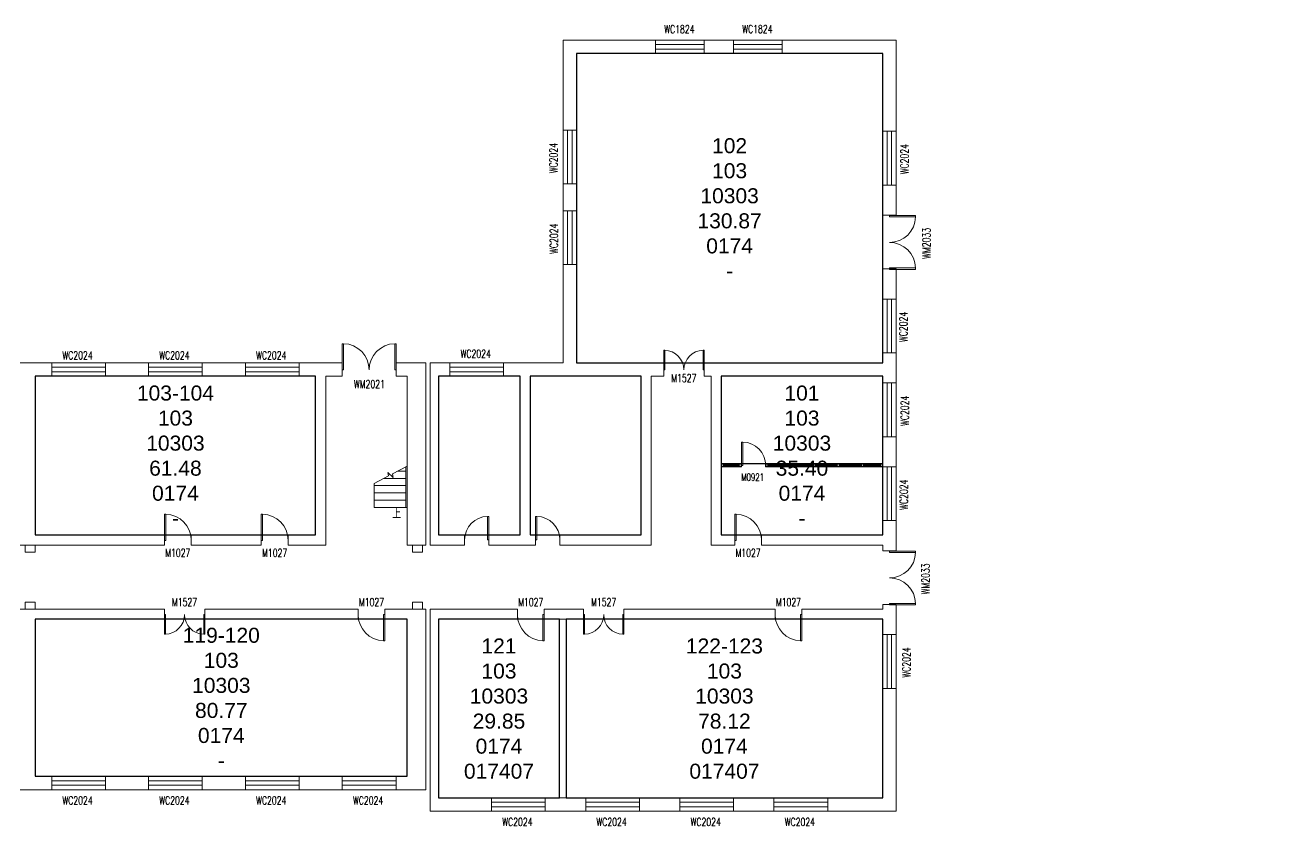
# Model space of a CAD drawing. Header units: millimetres. Extents: x 189790 to 293963, y 10485 to 40276.
# Drawn here: x 247426 to 293963, y 10485 to 40276 of the extents above; entities that cross this region are included whole.
import ezdxf

# ---------------------------------------------------------------- set-up
doc = ezdxf.new("R2010")
doc.units = ezdxf.units.MM
doc.header["$LTSCALE"] = 1000
doc.layers.add('body', color=30, linetype='Continuous', lineweight=15)
for name, color, linetype in [('RM', 4, 'Continuous'), ('RM$', 5, 'Continuous'), ('RM$TXT', 5, 'Continuous')]:
    doc.layers.add(name, color=color, linetype=linetype)
doc.styles.add('_TCH_DIM', font='SIMPLEX', dxfattribs={"bigfont": 'GBCBIG'})
doc.styles.add('_TCH_WINDOW', font='SIMPLEX', dxfattribs={"height": 3.5, "bigfont": 'GBCBIG'})
doc.styles.get("Standard").update_dxf_attribs({"font": 'arial.ttf'})

# ---------------------------------------------------------------- blocks, each defined once
blk = doc.blocks.new('$DorLib2D$00000001')
for p, q in [((0.45, 0.975), (0.5, 0.975)), ((0.45, 0), (0.45, 0.975)), ((0.5, 0), (0.5, 0.975)), ((0.5, 0), (0.45, 0))]:
    blk.add_line(p, q)
at = {"lineweight": 13}
blk.add_arc((0.475, 0), 0.975, 91.4693, 180, dxfattribs=at)
blk = doc.blocks.new('$TCHSYS$WIN2D')
for p, q in [((-0.5, 0.5), (0.5, 0.5)), ((-0.5, 0.5), (-0.5, -0.5)), ((0.5, 0.5), (0.5, -0.5)), ((0.5, 0.167), (-0.5, 0.167)), ((0.5, -0.167), (-0.5, -0.167)), ((-0.5, -0.5), (0.5, -0.5))]:
    blk.add_line(p, q)
blk = doc.blocks.new('$DorLib2D$00000002')
for p, q in [((-0.5, 0), (-0.5, 0.4875)), ((-0.475, 0.4875), (-0.5, 0.4875)), ((-0.475, 0), (-0.475, 0.4875)), ((0.475, 0), (0.475, 0.4875)), ((0.475, 0.4875), (0.5, 0.4875)), ((0.5, 0), (0.5, 0.4875)), ((-0.5, 0), (-0.475, 0)), ((0.5, 0), (0.475, 0))]:
    blk.add_line(p, q)
at = {"lineweight": 13}
for centre, start, end in [((-0.4875, 0), 0, 88.53072), ((0.4875, 0), 91.46928, 180)]:
    blk.add_arc(centre, 0.4875, start, end, dxfattribs=at)

msp = doc.modelspace()

# ---------------------------------------------------------------- linework, layer by layer
at = {"layer": 'body', "color": 30}
for p, q in [((270866, 39714), (267426, 39714)), ((267426, 39714), (267426, 36589)), ((270866, 39214), (270866, 39714)), ((273766, 39714), (272666, 39714)), ((272666, 39714), (272666, 39214)), ((273766, 39214), (273766, 39714)), ((279806, 39714), (275566, 39714)), ((275566, 39714), (275566, 39214)), ((279806, 36324), (279806, 39714)), ((267926, 39214), (270866, 39214)), ((267926, 39214), (267926, 36664)), ((272666, 39214), (273766, 39214)), ((275566, 39214), (279306, 39214)), ((279306, 39214), (279306, 36324)), ((267426, 36589), (267426, 36364)), ((267426, 36364), (267926, 36364)), ((267926, 36364), (267926, 36514)), ((279306, 36324), (279806, 36324)), ((267426, 34364), (267426, 33364)), ((267926, 34364), (267426, 34364)), ((267926, 33364), (267926, 34364)), ((279806, 34324), (279306, 34324)), ((279306, 34324), (279306, 33204)), ((279806, 33204), (279806, 34324)), ((267426, 33364), (267926, 33364)), ((279306, 33204), (279806, 33204)), ((267926, 31364), (267426, 31364)), ((267426, 31364), (267426, 27714)), ((267926, 27714), (267926, 31364)), ((279806, 31204), (279306, 31204)), ((279306, 31204), (279306, 30524)), ((279806, 30449), (279806, 31204)), ((279306, 30524), (279306, 30084)), ((279806, 30084), (279806, 30449)), ((279306, 30084), (279806, 30084)), ((279806, 28084), (279306, 28084)), ((279306, 28084), (279306, 27714)), ((279806, 27524), (279806, 28084)), ((247616, 27714), (246816, 27714)), ((248416, 27714), (247616, 27714)), ((248416, 27214), (248416, 27714)), ((252016, 27714), (250416, 27714)), ((250416, 27714), (250416, 27214)), ((252016, 27214), (252016, 27714)), ((255616, 27714), (254016, 27714)), ((254016, 27714), (254016, 27214)), ((255616, 27214), (255616, 27714)), ((258416, 27714), (257616, 27714)), ((257616, 27714), (257616, 27214)), ((259216, 27714), (258416, 27714)), ((259216, 27214), (259216, 27714)), ((262326, 27714), (261216, 27714)), ((261216, 27714), (261216, 27214)), ((262326, 20934), (262326, 27714)), ((262486, 27714), (262486, 20934)), ((263216, 27714), (262486, 27714)), ((263216, 27214), (263216, 27714)), ((266016, 27714), (265216, 27714)), ((265216, 27714), (265216, 27214)), ((267426, 27714), (266016, 27714)), ((270516, 27714), (267926, 27714)), ((270556, 27714), (270516, 27714)), ((271166, 27714), (270556, 27714)), ((271166, 27214), (271166, 27714)), ((273141, 27714), (272666, 27714)), ((272666, 27714), (272666, 27214)), ((279306, 27714), (273141, 27714)), ((279806, 26964), (279806, 27524)), ((247806, 27214), (248416, 27214)), ((247806, 21314), (247806, 27214)), ((250416, 27214), (252016, 27214)), ((254016, 27214), (255616, 27214)), ((257616, 27214), (258226, 27214)), ((258226, 21314), (258226, 27214)), ((258606, 27214), (259216, 27214)), ((258606, 20934), (258606, 27214)), ((261216, 27214), (261636, 27214)), ((261636, 20934), (261636, 27214)), ((262796, 27214), (262796, 21314)), ((262796, 27214), (263216, 27214)), ((265216, 27214), (265826, 27214)), ((265826, 21314), (265826, 27214)), ((266206, 21314), (266206, 27214)), ((270326, 27214), (266206, 27214)), ((270326, 27214), (270326, 21314)), ((270706, 27214), (270706, 20934)), ((270706, 27214), (271166, 27214)), ((272666, 27214), (272926, 27214)), ((272926, 27214), (272926, 20934)), ((279306, 27214), (273306, 27214)), ((273306, 27214), (273306, 21314)), ((279306, 27214), (279306, 26964)), ((279306, 26964), (279806, 26964)), ((279806, 24964), (279306, 24964)), ((279306, 24964), (279306, 23844)), ((279806, 23844), (279806, 24964)), ((261636, 23869), (261083, 23581)), ((261576, 22334), (261576, 23837)), ((261636, 22334), (261636, 23869)), ((261636, 22334), (261636, 23869)), ((273386, 23934), (273976, 23934)), ((273386, 23909), (273976, 23909)), ((273386, 23899), (273976, 23899)), ((273386, 23874), (273976, 23874)), ((275036, 23934), (275816, 23934)), ((275036, 23909), (275816, 23909)), ((275036, 23899), (275816, 23899)), ((275036, 23874), (275816, 23874)), ((275896, 23934), (276716, 23934)), ((275896, 23909), (276716, 23909)), ((275896, 23899), (276716, 23899)), ((275896, 23874), (276716, 23874)), ((276796, 23934), (277616, 23934)), ((276796, 23909), (277616, 23909)), ((276796, 23899), (277616, 23899)), ((276796, 23874), (277616, 23874)), ((277696, 23934), (278516, 23934)), ((277696, 23909), (278516, 23909)), ((277696, 23899), (278516, 23899)), ((277696, 23874), (278516, 23874)), ((278596, 23934), (279226, 23934)), ((278596, 23909), (279226, 23909)), ((278596, 23899), (279226, 23899)), ((278596, 23874), (279226, 23874)), ((279306, 23844), (279806, 23844)), ((260941, 23508), (260406, 23229)), ((260761, 23414), (261576, 23414)), ((261112, 23449), (260913, 23631)), ((260913, 23631), (260941, 23508)), ((261083, 23581), (261112, 23449)), ((261280, 23684), (261576, 23684)), ((260406, 22334), (260406, 23229)), ((260406, 23144), (261576, 23144)), ((260406, 22874), (261576, 22874)), ((260406, 22604), (261576, 22604)), ((260406, 22334), (261636, 22334)), ((261576, 22334), (261636, 22334)), ((261636, 22334), (261636, 22334)), ((279806, 21844), (279306, 21844)), ((279306, 21844), (279306, 21314)), ((279806, 21124), (279806, 21844)), ((252606, 21314), (247806, 21314)), ((252606, 20934), (252606, 21314)), ((256206, 21314), (253606, 21314)), ((253606, 21314), (253606, 20934)), ((256206, 20934), (256206, 21314)), ((258226, 21314), (257206, 21314)), ((257206, 21314), (257206, 20934)), ((263766, 21314), (262796, 21314)), ((263766, 20934), (263766, 21314)), ((265826, 21314), (264666, 21314)), ((264666, 21314), (264666, 20934)), ((266406, 21314), (266206, 21314)), ((266406, 20934), (266406, 21314)), ((270326, 21314), (267306, 21314)), ((267306, 21314), (267306, 20934)), ((273806, 21314), (273306, 21314)), ((273806, 20934), (273806, 21314)), ((279306, 21314), (274806, 21314)), ((274806, 21314), (274806, 20934)), ((279806, 20724), (279806, 21124)), ((246926, 20934), (247616, 20934)), ((247616, 20934), (252606, 20934)), ((253606, 20934), (256206, 20934)), ((257206, 20934), (258606, 20934)), ((261636, 20934), (262326, 20934)), ((262486, 20934), (263766, 20934)), ((264666, 20934), (266016, 20934)), ((266016, 20934), (266406, 20934)), ((267306, 20934), (270706, 20934)), ((272926, 20934), (273806, 20934)), ((274806, 20934), (279306, 20934)), ((279306, 20934), (279306, 20724)), ((279306, 20724), (279806, 20724)), ((279806, 18724), (279306, 18724)), ((279306, 18724), (279306, 18554)), ((279806, 18364), (279806, 18724)), ((247616, 18554), (242876, 18554)), ((252606, 18554), (247616, 18554)), ((247806, 18174), (252606, 18174)), ((247806, 12334), (247806, 18174)), ((252606, 18174), (252606, 18554)), ((256206, 18554), (254106, 18554)), ((254106, 18554), (254106, 18174)), ((254106, 18174), (257206, 18174)), ((257206, 18554), (256206, 18554)), ((257206, 18554), (256206, 18554)), ((257206, 18554), (256206, 18554)), ((257206, 18554), (256206, 18554)), ((259806, 18554), (257206, 18554)), ((257206, 18174), (259806, 18174)), ((259806, 18174), (259806, 18554)), ((262326, 18554), (260806, 18554)), ((260806, 18554), (260806, 18174)), ((260806, 18174), (261636, 18174)), ((261636, 12334), (261636, 18174)), ((262326, 11834), (262326, 18554)), ((265726, 18554), (262486, 18554)), ((262486, 18554), (262486, 11034)), ((262796, 18174), (265726, 18174)), ((262796, 18174), (262796, 11534)), ((265726, 18174), (265726, 18554)), ((268187, 18554), (266726, 18554)), ((266726, 18554), (266726, 18174)), ((266726, 18174), (268187, 18174)), ((267291, 11534), (267291, 18174)), ((267291, 18174), (267541, 18174)), ((267541, 11534), (267541, 18174)), ((268187, 18174), (268187, 18554)), ((275306, 18554), (269687, 18554)), ((269687, 18554), (269687, 18174)), ((269687, 18174), (275306, 18174)), ((275306, 18174), (275306, 18554)), ((279306, 18554), (276306, 18554)), ((276306, 18554), (276306, 18174)), ((276306, 18174), (279306, 18174)), ((279306, 18174), (279306, 17604)), ((279806, 17604), (279806, 18364)), ((279306, 17604), (279306, 11534)), ((279306, 17604), (279806, 17604)), ((279806, 15604), (279306, 15604)), ((279806, 11034), (279806, 15604)), ((261636, 12334), (247806, 12334)), ((248416, 11834), (248416, 12334)), ((252016, 12334), (250416, 12334)), ((250416, 12334), (250416, 11834)), ((252016, 11834), (252016, 12334)), ((255616, 12334), (254016, 12334)), ((254016, 12334), (254016, 11834)), ((255616, 11834), (255616, 12334)), ((259216, 12334), (257616, 12334)), ((257616, 12334), (257616, 11834)), ((259216, 11834), (259216, 12334)), ((261636, 12334), (261216, 12334)), ((261216, 12334), (261216, 11834)), ((246816, 11834), (247616, 11834)), ((247616, 11834), (248416, 11834)), ((250416, 11834), (252016, 11834)), ((254016, 11834), (255616, 11834)), ((257616, 11834), (259216, 11834)), ((261216, 11834), (262326, 11834)), ((264766, 11534), (262796, 11534)), ((264766, 11034), (264766, 11534)), ((268266, 11534), (266766, 11534)), ((266766, 11534), (266766, 11034)), ((267291, 11534), (267541, 11534)), ((268266, 11034), (268266, 11534)), ((271766, 11534), (268266, 11534)), ((270266, 11534), (270266, 11034)), ((271766, 11034), (271766, 11534)), ((275266, 11534), (271766, 11534)), ((273766, 11534), (273766, 11034)), ((279306, 11534), (275266, 11534)), ((275266, 11034), (275266, 11534)), ((277266, 11534), (277266, 11034)), ((262486, 11034), (264766, 11034)), ((266766, 11034), (268266, 11034)), ((270266, 11034), (271766, 11034)), ((273766, 11034), (275266, 11034)), ((277266, 11034), (279806, 11034))]:
    msp.add_line(p, q, dxfattribs=at)
for points in [[(274056, 23964), (273306, 23964), (273306, 23844), (274056, 23844), (274056, 23964)], [(273306, 23864), (273376, 23864), (273386, 23874), (273386, 23934), (273376, 23944), (273306, 23944)], [(274056, 23864), (273986, 23864), (273976, 23874), (273976, 23934), (273986, 23944), (274056, 23944)], [(274956, 23864), (275026, 23864), (275036, 23874), (275036, 23934), (275026, 23944), (274956, 23944)], [(275826, 23864), (275886, 23864), (275896, 23874), (275896, 23934), (275886, 23944), (275826, 23944), (275816, 23934), (275816, 23874)], [(276726, 23864), (276786, 23864), (276796, 23874), (276796, 23934), (276786, 23944), (276726, 23944), (276716, 23934), (276716, 23874)], [(277626, 23864), (277686, 23864), (277696, 23874), (277696, 23934), (277686, 23944), (277626, 23944), (277616, 23934), (277616, 23874)], [(278526, 23864), (278586, 23864), (278596, 23874), (278596, 23934), (278586, 23944), (278526, 23944), (278516, 23934), (278516, 23874)], [(279306, 23864), (279236, 23864), (279226, 23874), (279226, 23934), (279236, 23944), (279306, 23944)], [(247806, 20934), (247426, 20934), (247426, 20674), (247806, 20674)], [(262206, 20934), (261826, 20934), (261826, 20674), (262206, 20674)], [(247806, 18814), (247426, 18814), (247426, 18554), (247806, 18554)], [(262206, 18814), (261826, 18814), (261826, 18554), (262206, 18554)]]:
    msp.add_lwpolyline(points, close=True, dxfattribs=at)
msp.add_lwpolyline([(274956, 23964), (274956, 23844), (279306, 23844), (279306, 23964), (274956, 23964)], dxfattribs=at)
at = {"layer": 'RM'}
for points in [[(262796, 27214), (262796, 21314), (265826, 21314), (265826, 27214)], [(266206, 27214), (266206, 21314), (270326, 21314), (270326, 27214)], [(273306, 27214), (273306, 23964), (279306, 23964), (279306, 27214)]]:
    msp.add_lwpolyline(points, close=True, dxfattribs=at)
at = {"layer": 'RM$'}
for points in [[(267926, 39214), (267926, 27714), (279306, 27714), (279306, 39214)], [(247806, 27214), (247806, 21314), (258226, 21314), (258226, 27214)], [(273306, 27214), (273306, 21314), (279306, 21314), (279306, 27214)], [(247806, 18174), (247806, 12334), (261636, 12334), (261636, 18174)], [(262796, 18174), (262796, 11534), (267291, 11534), (267291, 18174)], [(267541, 18174), (267541, 11534), (279306, 11534), (279306, 18174)]]:
    msp.add_lwpolyline(points, close=True, dxfattribs=at)

# ---------------------------------------------------------------- block references
at = {"layer": 'body', "color": 30}
ref = msp.add_blockref('$TCHSYS$WIN2D', (271766, 39464), dxfattribs=dict(at, xscale=-1800, yscale=-500, zscale=-1800, rotation=180))
ref.add_attrib('A', 'WC1824', (271186, 39971), dxfattribs={"height": 297.5, "style": '_TCH_WINDOW', "width": 0.705882})
ref = msp.add_blockref('$TCHSYS$WIN2D', (274666, 39464), dxfattribs=dict(at, xscale=1800, yscale=-500, zscale=1800, rotation=180))
ref.add_attrib('A', 'WC1824', (274086, 39978), dxfattribs={"height": 297.5, "style": '_TCH_WINDOW', "width": 0.705882})
ref = msp.add_blockref('$TCHSYS$WIN2D', (267676, 35364), dxfattribs=dict(at, xscale=-2000, yscale=500, zscale=-2000, rotation=270))
ref.add_attrib('A', 'WC2024', (267218, 34764), dxfattribs={"height": 297.5, "rotation": 90, "style": '_TCH_WINDOW', "width": 0.705882})
ref = msp.add_blockref('$TCHSYS$WIN2D', (279556, 35324), dxfattribs=dict(at, xscale=2000, yscale=-500, zscale=2000, rotation=90))
ref.add_attrib('A', 'WC2024', (280265, 34724), dxfattribs={"height": 297.5, "rotation": 90, "style": '_TCH_WINDOW', "width": 0.705882})
ref = msp.add_blockref('$TCHSYS$WIN2D', (267676, 32364), dxfattribs=dict(at, xscale=2000, yscale=500, zscale=2000, rotation=270))
ref.add_attrib('A', 'WC2024', (267237, 31764), dxfattribs={"height": 297.5, "rotation": 90, "style": '_TCH_WINDOW', "width": 0.705882})
ref = msp.add_blockref('$DorLib2D$00000002', (279556, 32189), dxfattribs=dict(at, xscale=2000, yscale=-2000, zscale=2000, rotation=90))
ref.add_attrib('A', 'WM2033', (281081, 31579), dxfattribs={"height": 297.5, "rotation": 90, "style": '_TCH_WINDOW', "width": 0.705882})
ref = msp.add_blockref('$TCHSYS$WIN2D', (279556, 29084), dxfattribs=dict(at, xscale=2000, yscale=-500, zscale=2000, rotation=90))
ref.add_attrib('A', 'WC2024', (280224, 28484), dxfattribs={"height": 297.5, "rotation": 90, "style": '_TCH_WINDOW', "width": 0.705882})
ref = msp.add_blockref('$DorLib2D$00000002', (260216, 27449), dxfattribs=dict(at, xscale=-2000, yscale=-2000, zscale=-2000, rotation=180))
ref.add_attrib('A', 'WM2021', (259651, 26775), dxfattribs={"height": 297.5, "rotation": 360, "style": '_TCH_WINDOW', "width": 0.705882})
ref = msp.add_blockref('$TCHSYS$WIN2D', (249416, 27464), dxfattribs=dict(at, xscale=2000, yscale=500, zscale=2000, rotation=180))
ref.add_attrib('A', 'WC2024', (248816, 27840), dxfattribs={"height": 297.5, "style": '_TCH_WINDOW', "width": 0.705882})
ref = msp.add_blockref('$TCHSYS$WIN2D', (253016, 27464), dxfattribs=dict(at, xscale=-2000, yscale=500, zscale=-2000, rotation=180))
ref.add_attrib('A', 'WC2024', (252416, 27840), dxfattribs={"height": 297.5, "style": '_TCH_WINDOW', "width": 0.705882})
ref = msp.add_blockref('$TCHSYS$WIN2D', (256616, 27464), dxfattribs=dict(at, xscale=-2000, yscale=500, zscale=-2000, rotation=180))
ref.add_attrib('A', 'WC2024', (256016, 27840), dxfattribs={"height": 297.5, "style": '_TCH_WINDOW', "width": 0.705882})
ref = msp.add_blockref('$TCHSYS$WIN2D', (264216, 27464), dxfattribs=dict(at, xscale=2000, yscale=-500, zscale=2000, rotation=180.0000000000001))
ref.add_attrib('A', 'WC2024', (263616, 27900), dxfattribs={"height": 297.5, "style": '_TCH_WINDOW', "width": 0.705882})
ref = msp.add_blockref('$DorLib2D$00000002', (271916, 27449), dxfattribs=dict(at, xscale=-1500, yscale=1500, zscale=-1500))
ref.add_attrib('A', 'M1527', (271446, 26995), dxfattribs={"height": 297.5, "style": '_TCH_WINDOW', "width": 0.705882})
ref = msp.add_blockref('$TCHSYS$WIN2D', (279556, 25964), dxfattribs=dict(at, xscale=2000, yscale=-500, zscale=2000, rotation=90))
ref.add_attrib('A', 'WC2024', (280273, 25364), dxfattribs={"height": 297.5, "rotation": 90, "style": '_TCH_WINDOW', "width": 0.705882})
ref = msp.add_blockref('$DorLib2D$00000001', (274508, 23889), dxfattribs=dict(at, xscale=-900, yscale=900, zscale=-900))
ref.add_attrib('A', 'M0921', (274053, 23323), dxfattribs={"height": 267.8, "style": '_TCH_WINDOW', "width": 0.705882})
ref = msp.add_blockref('$TCHSYS$WIN2D', (279556, 22844), dxfattribs=dict(at, xscale=2000, yscale=-500, zscale=2000, rotation=90))
ref.add_attrib('A', 'WC2024', (280245, 22244), dxfattribs={"height": 297.5, "rotation": 90, "style": '_TCH_WINDOW', "width": 0.705882})
ref = msp.add_blockref('$DorLib2D$00000001', (253106, 21109), dxfattribs=dict(at, xscale=1000, yscale=-1000, zscale=1000, rotation=180))
ref.add_attrib('A', 'M1027', (252636, 20495), dxfattribs={"height": 297.5, "style": '_TCH_WINDOW', "width": 0.705882})
ref = msp.add_blockref('$DorLib2D$00000001', (256706, 21109), dxfattribs=dict(at, xscale=1000, yscale=-1000, zscale=1000, rotation=180))
ref.add_attrib('A', 'M1027', (256236, 20495), dxfattribs={"height": 297.5, "style": '_TCH_WINDOW', "width": 0.705882})
at = {"layer": 'body', "color": 30, "yscale": -900}
for p, xscale, zscale, rotation in [((264216, 21124), -900, -900, 180), ((266856, 21124), 900, 900, 180.0000000000001)]:
    msp.add_blockref('$DorLib2D$00000001', p, dxfattribs=dict(at, xscale=xscale, zscale=zscale, rotation=rotation))
at = {"layer": 'body', "color": 30}
ref = msp.add_blockref('$DorLib2D$00000001', (274306, 21109), dxfattribs=dict(at, xscale=1000, yscale=-1000, zscale=1000, rotation=180))
ref.add_attrib('A', 'M1027', (273836, 20495), dxfattribs={"height": 297.5, "style": '_TCH_WINDOW', "width": 0.705882})
ref = msp.add_blockref('$DorLib2D$00000002', (279556, 19709), dxfattribs=dict(at, xscale=2000, yscale=-2000, zscale=2000, rotation=90))
ref.add_attrib('A', 'WM2033', (281050, 19099), dxfattribs={"height": 297.5, "rotation": 90, "style": '_TCH_WINDOW', "width": 0.705882})
ref = msp.add_blockref('$DorLib2D$00000002', (253356, 18349), dxfattribs=dict(at, xscale=-1500, yscale=1500, zscale=-1500, rotation=180))
ref.add_attrib('A', 'M1527', (252886, 18665), dxfattribs={"height": 297.5, "style": '_TCH_WINDOW', "width": 0.705882})
ref = msp.add_blockref('$DorLib2D$00000001', (260306, 18349), dxfattribs=dict(at, xscale=-1000, yscale=1000, zscale=-1000, rotation=180))
ref.add_attrib('A', 'M1027', (259836, 18665), dxfattribs={"height": 297.5, "style": '_TCH_WINDOW', "width": 0.705882})
ref = msp.add_blockref('$DorLib2D$00000001', (266226, 18349), dxfattribs=dict(at, xscale=-1000, yscale=1000, zscale=-1000, rotation=180))
ref.add_attrib('A', 'M1027', (265756, 18665), dxfattribs={"height": 297.5, "style": '_TCH_WINDOW', "width": 0.705882})
ref = msp.add_blockref('$DorLib2D$00000002', (268937, 18349), dxfattribs=dict(at, xscale=1500, yscale=1500, zscale=1500, rotation=180))
ref.add_attrib('A', 'M1527', (268467, 18665), dxfattribs={"height": 297.5, "style": '_TCH_WINDOW', "width": 0.705882})
ref = msp.add_blockref('$DorLib2D$00000001', (275806, 18349), dxfattribs=dict(at, xscale=-1000, yscale=1000, zscale=-1000, rotation=180))
ref.add_attrib('A', 'M1027', (275336, 18665), dxfattribs={"height": 297.5, "style": '_TCH_WINDOW', "width": 0.705882})
ref = msp.add_blockref('$TCHSYS$WIN2D', (279556, 16604), dxfattribs=dict(at, xscale=2000, yscale=-500, zscale=2000, rotation=90))
ref.add_attrib('A', 'WC2024', (280335, 16004), dxfattribs={"height": 297.5, "rotation": 90, "style": '_TCH_WINDOW', "width": 0.705882})
ref = msp.add_blockref('$TCHSYS$WIN2D', (249416, 12084), dxfattribs=dict(at, xscale=2000, yscale=500, zscale=2000))
ref.add_attrib('A', 'WC2024', (248816, 11285), dxfattribs={"height": 297.5, "style": '_TCH_WINDOW', "width": 0.705882})
ref = msp.add_blockref('$TCHSYS$WIN2D', (253016, 12084), dxfattribs=dict(at, xscale=2000, yscale=500, zscale=2000))
ref.add_attrib('A', 'WC2024', (252416, 11285), dxfattribs={"height": 297.5, "style": '_TCH_WINDOW', "width": 0.705882})
ref = msp.add_blockref('$TCHSYS$WIN2D', (256616, 12084), dxfattribs=dict(at, xscale=2000, yscale=500, zscale=2000))
ref.add_attrib('A', 'WC2024', (256016, 11285), dxfattribs={"height": 297.5, "style": '_TCH_WINDOW', "width": 0.705882})
ref = msp.add_blockref('$TCHSYS$WIN2D', (260216, 12084), dxfattribs=dict(at, xscale=2000, yscale=500, zscale=2000))
ref.add_attrib('A', 'WC2024', (259616, 11285), dxfattribs={"height": 297.5, "style": '_TCH_WINDOW', "width": 0.705882})
ref = msp.add_blockref('$TCHSYS$WIN2D', (265766, 11284), dxfattribs=dict(at, xscale=-2000, yscale=500, zscale=-2000))
ref.add_attrib('A', 'WC2024', (265166, 10485), dxfattribs={"height": 297.5, "style": '_TCH_WINDOW', "width": 0.705882})
ref = msp.add_blockref('$TCHSYS$WIN2D', (269266, 11284), dxfattribs=dict(at, xscale=-2000, yscale=500, zscale=-2000))
ref.add_attrib('A', 'WC2024', (268666, 10485), dxfattribs={"height": 297.5, "style": '_TCH_WINDOW', "width": 0.705882})
ref = msp.add_blockref('$TCHSYS$WIN2D', (272766, 11284), dxfattribs=dict(at, xscale=-2000, yscale=500, zscale=-2000))
ref.add_attrib('A', 'WC2024', (272166, 10485), dxfattribs={"height": 297.5, "style": '_TCH_WINDOW', "width": 0.705882})
ref = msp.add_blockref('$TCHSYS$WIN2D', (276266, 11284), dxfattribs=dict(at, xscale=-2000, yscale=500, zscale=-2000))
ref.add_attrib('A', 'WC2024', (275666, 10485), dxfattribs={"height": 297.5, "style": '_TCH_WINDOW', "width": 0.705882})

# ---------------------------------------------------------------- texts
at = {"layer": 'body', "color": 30, "style": '_TCH_DIM'}
msp.add_text('上', height=338, dxfattribs=at).set_placement((261070, 21923))
msp.add_text('上', height=338, dxfattribs=at).set_placement((261070, 21923))
msp.add_text('上', height=338, dxfattribs=at).set_placement((261070, 21923))
msp.add_text('上', height=338, dxfattribs=at).set_placement((261070, 21923))
msp.add_text('上', height=338, dxfattribs=at).set_placement((261070, 21923))
at = {"layer": 'body', "insert": (293956, 17541), "char_height": 2.5, "attachment_point": 1}
msp.add_mtext_dynamic_manual_height_columns('{\\fSimSun|b0|i0|c134|p2;首层}', width=5096.77, gutter_width=12.5, heights=[0], dxfattribs=at)
at = {"layer": 'RM$TXT', "char_height": 558.8, "attachment_point": 8}
for s, insert in [('102^M^J103^M^J10303^M^J130.87^M^J0174^M^J-^M^J', (273616, 30851)), ('103-104^M^J103^M^J10303^M^J61.48^M^J0174^M^J-^M^J', (253016, 21651)), ('101^M^J103^M^J10303^M^J35.40^M^J0174^M^J-^M^J', (276306, 21651)), ('119-120^M^J103^M^J10303^M^J80.77^M^J0174^M^J-^M^J', (254721, 12641)), ('121^M^J103^M^J10303^M^J29.85^M^J0174^M^J017407^M^J', (265043, 12235)), ('122-123^M^J103^M^J10303^M^J78.12^M^J0174^M^J017407^M^J', (273423, 12235))]:
    msp.add_mtext(s, dxfattribs=dict(at, insert=insert))

doc.saveas('drawing.dxf')
